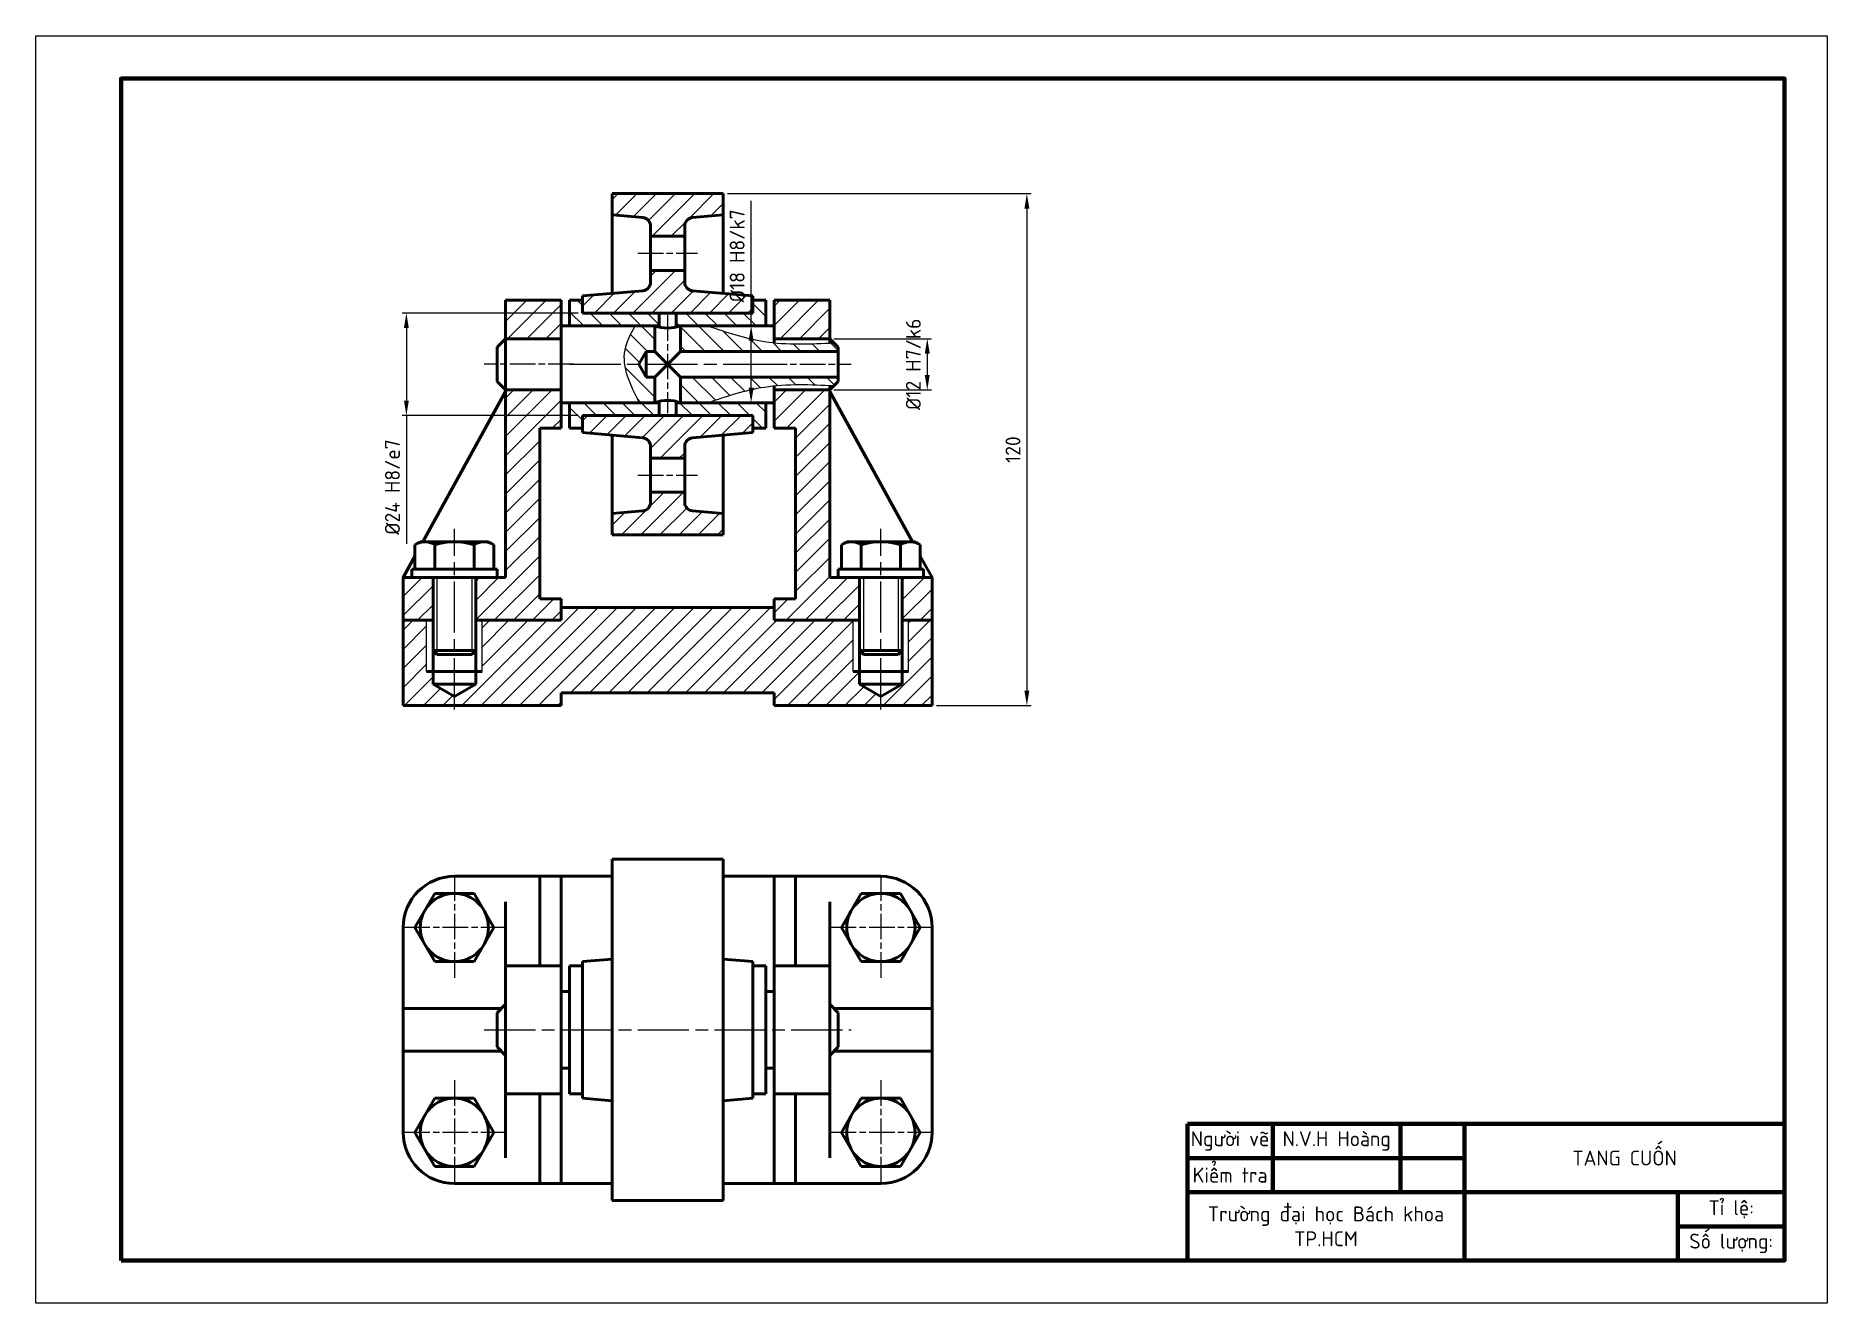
# Model space of a CAD drawing. Header units: millimetres. Extents: x 0 to 420, y 0 to 297.
import ezdxf

# ---------------------------------------------------------------- set-up
doc = ezdxf.new("R2010")
doc.units = ezdxf.units.MM
doc.linetypes.add('AM_ISO08W050', pattern=[18, 12, -1.5, 3, -1.5])
doc.linetypes.add('AM_ISO08W050x2', pattern=[9, 6, -0.75, 1.5, -0.75])
for name, color, linetype, lineweight in [('AM_0N', 7, 'Continuous', 50), ('AM_4N', 3, 'Continuous', 25), ('Duong_dam', 7, 'Continuous', 50), ('duong_kich_thuoc', 2, 'Continuous', 25), ('Duong_manh', 7, 'Continuous', 25), ('Duong_tam', 7, 'AM_ISO08W050', 25), ('Khung_ten', 7, 'Continuous', 70)]:
    doc.layers.add(name, color=color, linetype=linetype, lineweight=lineweight)
doc.layers.add('Khung_bao', color=7, linetype='Continuous', lineweight=25, plot=False)
doc.styles.get("Standard").update_dxf_attribs({"font": 'tcvn+7284-2003i.ttf', "height": 3.5})
doc.dimstyles.new('AM_ISO', dxfattribs={"dimtxt": 3.5, "dimasz": 3.5, "dimexe": 1, "dimexo": 1, "dimgap": 1.5, "dimtad": 1, "dimdsep": 46, "dimtxsty": 'Standard', "dimcen": 0, "dimclrd": 256, "dimclre": 256, "dimclrt": 2, "dimadec": 0, "dimazin": 2, "dimtp": 0.1, "dimtm": 0.1, "dimtfac": 0.71, "dimtdec": 3, "dimtmove": 0, "dimatfit": 3, "dimfxl": 1, "dimlwd": -1, "dimlwe": -1, "dimarcsym": 1})
pattern_1 = [(135, (-1336.5415, -191.831), (-2.245064, -2.245064), [])]

# ---------------------------------------------------------------- blocks, each defined once
blk = doc.blocks.new('*D3')
at = {"layer": 'Defpoints', "color": 0, "transparency": 16777216}
for p in [(161.14, 260.03), (210.14, 140.03), (232.36, 140.03)]:
    blk.add_point(p, dxfattribs=at)
at = {"layer": 'duong_kich_thuoc', "linetype": 'ByBlock', "transparency": 16777216}
for p, q in [((162.14, 260.03), (233.36, 260.03)), ((232.36, 256.53), (232.36, 143.53)), ((211.14, 140.03), (233.36, 140.03))]:
    blk.add_line(p, q, dxfattribs=at)
at = {"layer": 'duong_kich_thuoc', "transparency": 16777216}
for points in [[(231.78, 256.53), (232.94, 256.53), (232.36, 260.03)], [(231.78, 143.53), (232.94, 143.53), (232.36, 140.03)]]:
    blk.add_solid(points, dxfattribs=at)
at = {"layer": 'duong_kich_thuoc', "color": 2, "transparency": 16777216, "insert": (229.11, 200.03), "char_height": 3.5, "attachment_point": 5, "rotation": 90}
blk.add_mtext('120', dxfattribs=at)
blk = doc.blocks.new('*D4')
at = {"layer": 'Defpoints', "color": 0, "transparency": 16777216}
for p in [(186.14, 226.03), (186.14, 214.03), (209.01, 214.03)]:
    blk.add_point(p, dxfattribs=at)
at = {"layer": 'duong_kich_thuoc', "linetype": 'ByBlock', "transparency": 16777216}
for p, q in [((187.14, 226.03), (210.01, 226.03)), ((209.01, 222.53), (209.01, 217.53)), ((187.14, 214.03), (210.01, 214.03))]:
    blk.add_line(p, q, dxfattribs=at)
at = {"layer": 'duong_kich_thuoc', "transparency": 16777216}
for points in [[(208.42, 222.53), (209.59, 222.53), (209.01, 226.03)], [(208.42, 217.53), (209.59, 217.53), (209.01, 214.03)]]:
    blk.add_solid(points, dxfattribs=at)
at = {"layer": 'duong_kich_thuoc', "color": 2, "transparency": 16777216, "insert": (205.74, 220.03), "char_height": 3.5, "attachment_point": 5, "rotation": 90}
blk.add_mtext('%%C12{}{\\C2; H7/k6}', dxfattribs=at)
blk = doc.blocks.new('*D5')
at = {"layer": 'Defpoints', "color": 0, "transparency": 16777216}
for p in [(167.71, 229.03), (171.14, 229.03), (171.14, 211.03)]:
    blk.add_point(p, dxfattribs=at)
at = {"layer": 'duong_kich_thuoc', "linetype": 'ByBlock', "transparency": 16777216}
for p, q in [((167.71, 229.03), (167.71, 258.37)), ((170.14, 229.03), (166.71, 229.03)), ((167.71, 214.53), (167.71, 225.53)), ((170.14, 211.03), (166.71, 211.03))]:
    blk.add_line(p, q, dxfattribs=at)
at = {"layer": 'duong_kich_thuoc', "transparency": 16777216}
for points in [[(167.13, 225.53), (168.3, 225.53), (167.71, 229.03)], [(167.13, 214.53), (168.3, 214.53), (167.71, 211.03)]]:
    blk.add_solid(points, dxfattribs=at)
at = {"layer": 'duong_kich_thuoc', "color": 2, "transparency": 16777216, "insert": (164.44, 245.45), "char_height": 3.5, "attachment_point": 5, "rotation": 90}
blk.add_mtext('%%C18{}{\\C2; H8/k7}', dxfattribs=at)
blk = doc.blocks.new('*D6')
at = {"layer": 'Defpoints', "color": 0, "transparency": 16777216}
for p in [(128.14, 232.03), (86.88, 208.03), (128.14, 208.03)]:
    blk.add_point(p, dxfattribs=at)
at = {"layer": 'duong_kich_thuoc', "linetype": 'ByBlock', "transparency": 16777216}
for p, q in [((127.14, 232.03), (85.88, 232.03)), ((86.88, 228.53), (86.88, 211.53)), ((127.14, 208.03), (85.88, 208.03)), ((86.88, 208.03), (86.88, 177.97))]:
    blk.add_line(p, q, dxfattribs=at)
at = {"layer": 'duong_kich_thuoc', "transparency": 16777216}
for points in [[(86.3, 228.53), (87.46, 228.53), (86.88, 232.03)], [(86.3, 211.53), (87.46, 211.53), (86.88, 208.03)]]:
    blk.add_solid(points, dxfattribs=at)
at = {"layer": 'duong_kich_thuoc', "color": 2, "transparency": 16777216, "insert": (83.61, 191.25), "char_height": 3.5, "attachment_point": 5, "rotation": 90}
blk.add_mtext('%%C24{}{\\C2; H8/e7}', dxfattribs=at)

msp = doc.modelspace()

# ---------------------------------------------------------------- hatches: boundary and pattern name
at = {"layer": 'Duong_manh'}
h = msp.add_hatch(dxfattribs=at)
h.set_pattern_fill('ANSI31', color=2)
h.set_pattern_definition([(45, (-490.8267, 32.297), (-2.245064, 2.245064), [])])
h.paths.add_polyline_path([(152.136, 187.652), (152.136, 190.032), (144.136, 190.032), (144.136, 187.652, -0.3888787), (142.311, 185.66), (135.136, 185.032), (135.136, 180.032), (161.136, 180.032), (161.136, 185.032), (153.962, 185.66, -0.3888787)])
h.paths.add_polyline_path([(153.962, 202.792), (168.136, 204.032), (168.136, 208.032), (128.136, 208.032), (128.136, 204.032), (142.311, 202.792, -0.3888787), (144.136, 200.8), (144.136, 198.032), (152.136, 198.032), (152.136, 200.8, -0.3888787)])
h.paths.add_polyline_path([(168.136, 232.032), (168.136, 236.032), (153.962, 237.272, -0.3888787), (152.136, 239.264), (152.136, 242.032), (144.136, 242.032), (144.136, 239.264, -0.3888787), (142.311, 237.272), (128.136, 236.032), (128.136, 232.032)])
h.paths.add_polyline_path([(153.962, 254.404), (161.136, 255.032), (161.136, 260.032), (135.136, 260.032), (135.136, 255.032), (142.311, 254.404, -0.3888787), (144.136, 252.412), (144.136, 250.032), (152.136, 250.032), (152.136, 252.412, -0.3888787)])
h = msp.add_hatch(dxfattribs=at)
h.set_pattern_fill('ANSI31', color=1)
h.set_pattern_definition([(45, (-547.868, -28.346), (-2.245064, 2.245064), [])])
h.paths.add_polyline_path([(123.136, 226.032), (123.136, 235.032), (110.136, 235.032), (110.136, 226.032)])
h.paths.add_polyline_path([(93.136, 160.032), (93.136, 170.032), (86.136, 170.032), (86.136, 160.032)])
h.paths.add_polyline_path([(103.136, 170.032), (103.136, 160.032), (123.136, 160.032), (123.136, 165.032), (118.136, 165.032), (118.136, 205.032), (123.136, 205.032), (123.136, 214.032), (110.136, 214.032), (110.136, 170.032)])
h = msp.add_hatch(dxfattribs=at)
h.set_pattern_fill('ANSI31', color=3, angle=90)
h.set_pattern_definition(pattern_1)
h.paths.add_polyline_path([(146.136, 229.032), (146.136, 232.032), (128.136, 232.032), (128.136, 235.032), (125.136, 235.032), (125.136, 229.032)])
h.paths.add_polyline_path([(125.136, 211.032), (125.136, 205.032), (128.136, 205.032), (128.136, 208.032), (146.136, 208.032), (146.136, 211.032)])
h = msp.add_hatch(dxfattribs=at)
h.set_pattern_fill('ANSI31', color=3, angle=90)
h.set_pattern_definition(pattern_1)
h.paths.add_polyline_path([(171.136, 229.032), (171.136, 235.032), (168.136, 235.032), (168.136, 232.032), (150.136, 232.032), (150.136, 229.032)])
h.paths.add_polyline_path([(150.136, 211.032), (150.136, 208.032), (168.136, 208.032), (168.136, 205.032), (171.136, 205.032), (171.136, 211.032)])
h = msp.add_hatch(dxfattribs=at)
h.set_pattern_fill('ANSI31', color=1)
h.set_pattern_definition([(45, (-551.3057, -28.346), (-2.245064, 2.245064), [])])
h.paths.add_polyline_path([(186.136, 226.032), (186.136, 235.032), (173.136, 235.032), (173.136, 226.032)])
h.paths.add_polyline_path([(193.136, 160.032), (193.136, 170.032), (186.136, 170.032), (186.136, 214.032), (173.136, 214.032), (173.136, 205.032), (178.136, 205.032), (178.136, 165.032), (173.136, 165.032), (173.136, 160.032)])
h.paths.add_polyline_path([(203.136, 170.032), (203.136, 160.032), (210.136, 160.032), (210.136, 170.032)])
h = msp.add_hatch(dxfattribs=at)
h.set_pattern_fill('ANSI31', color=5, angle=90)
h.set_pattern_definition(pattern_1)
edge = h.paths.add_edge_path()
edge.add_spline(control_points=[(140.501, 229.032), (139.471, 227.167), (136.294, 221.415), (139.359, 215.219), (141.431, 211.032)], knot_values=[0, 0, 0, 0, 6.1431008, 18.9521426, 18.9521426, 18.9521426, 18.9521426], degree=3, periodic=0)
edge.add_line((141.431, 211.032), (145.136, 211.032))
edge.add_line((145.136, 211.032), (145.136, 217.032))
edge.add_line((145.136, 217.032), (143.136, 217.032))
edge.add_line((143.136, 217.032), (141.404, 220.032))
edge.add_line((141.404, 220.032), (143.136, 223.032))
edge.add_line((143.136, 223.032), (145.136, 223.032))
edge.add_line((145.136, 223.032), (145.136, 229.032))
edge.add_line((145.136, 229.032), (140.501, 229.032))
edge = h.paths.add_edge_path()
edge.add_line((188.136, 223.032), (188.136, 224.032))
edge.add_line((188.136, 224.032), (187.136, 225.032))
edge.add_spline(control_points=[(187.136, 225.032), (181.646, 224.781), (171.529, 224.319), (161.954, 227.553), (157.575, 229.032)], knot_values=[0, 0, 0, 0, 16.3156078, 30.0617539, 30.0617539, 30.0617539, 30.0617539], degree=3, periodic=0)
edge.add_line((157.575, 229.032), (151.136, 229.032))
edge.add_line((151.136, 229.032), (151.136, 223.032))
edge.add_line((151.136, 223.032), (188.136, 223.032))
edge = h.paths.add_edge_path()
edge.add_spline(control_points=[(157.575, 211.032), (161.954, 212.511), (171.529, 215.745), (181.646, 215.283), (187.136, 215.032)], knot_values=[0, 0, 0, 0, 13.7461461, 30.0617539, 30.0617539, 30.0617539, 30.0617539], degree=3, periodic=0)
edge.add_line((187.136, 215.032), (188.136, 216.032))
edge.add_line((188.136, 216.032), (188.136, 217.032))
edge.add_line((188.136, 217.032), (151.136, 217.032))
edge.add_line((151.136, 217.032), (151.136, 211.032))
edge.add_line((151.136, 211.032), (157.575, 211.032))
h = msp.add_hatch(dxfattribs=at)
h.set_pattern_fill('ANSI31', color=6)
h.set_pattern_definition([(45, (-1336.5415, -191.831), (-2.245064, 2.245064), [])])
h.paths.add_polyline_path([(123.136, 163.032), (123.136, 160.032), (104.636, 160.032), (104.636, 148.032), (103.136, 148.032), (103.136, 145.032), (98.136, 142.145), (93.136, 145.032), (93.136, 148.032), (91.636, 148.032), (91.636, 160.032), (86.136, 160.032), (86.136, 140.032), (123.136, 140.032), (123.136, 143.032), (173.136, 143.032), (173.136, 140.032), (210.136, 140.032), (210.136, 160.032), (204.636, 160.032), (204.636, 148.032), (203.136, 148.032), (203.136, 145.032), (198.136, 142.145), (193.136, 145.032), (193.136, 148.032), (191.636, 148.032), (191.636, 160.032), (173.136, 160.032), (173.136, 163.032)])

# ---------------------------------------------------------------- linework, layer by layer
at = {"layer": 'AM_0N'}
for p, q in [((88.896, 177.716), (90.136, 178.432)), ((88.896, 177.716), (88.896, 172.032)), ((106.136, 178.432), (90.136, 178.432)), ((93.515, 177.716), (93.515, 172.032)), ((102.757, 177.716), (102.757, 172.032)), ((107.376, 177.716), (106.136, 178.432)), ((107.376, 177.716), (107.376, 172.032)), ((188.896, 177.716), (190.136, 178.432)), ((188.896, 177.716), (188.896, 172.032)), ((206.136, 178.432), (190.136, 178.432)), ((193.515, 177.716), (193.515, 172.032)), ((202.757, 177.716), (202.757, 172.032)), ((207.376, 177.716), (206.136, 178.432)), ((207.376, 177.716), (207.376, 172.032)), ((108.136, 172.032), (88.136, 172.032)), ((88.136, 172.032), (88.136, 170.032)), ((88.136, 170.032), (108.136, 170.032)), ((88.896, 172.032), (93.136, 172.032)), ((93.136, 172.032), (103.136, 172.032)), ((103.136, 172.032), (93.136, 172.032)), ((93.136, 170.032), (93.136, 152.952)), ((103.136, 172.032), (107.376, 172.032)), ((103.136, 170.032), (103.136, 152.952)), ((108.136, 170.032), (108.136, 172.032)), ((208.136, 172.032), (188.136, 172.032)), ((188.136, 172.032), (188.136, 170.032)), ((188.136, 170.032), (208.136, 170.032)), ((188.896, 172.032), (193.136, 172.032)), ((193.136, 172.032), (203.136, 172.032)), ((203.136, 172.032), (193.136, 172.032)), ((193.136, 170.032), (193.136, 152.952)), ((203.136, 172.032), (207.376, 172.032)), ((203.136, 170.032), (203.136, 152.952)), ((208.136, 170.032), (208.136, 172.032)), ((94.056, 152.032), (93.136, 152.952)), ((93.136, 152.952), (103.136, 152.952)), ((94.056, 152.032), (102.216, 152.032)), ((103.136, 152.952), (102.216, 152.032)), ((194.056, 152.032), (193.136, 152.952)), ((193.136, 152.952), (203.136, 152.952)), ((194.056, 152.032), (202.216, 152.032)), ((203.136, 152.952), (202.216, 152.032)), ((93.517, 96.032), (88.899, 88.032)), ((102.755, 96.032), (93.517, 96.032)), ((107.374, 88.032), (102.755, 96.032)), ((193.517, 96.032), (188.899, 88.032)), ((202.755, 96.032), (193.517, 96.032)), ((207.374, 88.032), (202.755, 96.032)), ((88.899, 88.032), (93.517, 80.032)), ((102.755, 80.032), (107.374, 88.032)), ((188.899, 88.032), (193.517, 80.032)), ((202.755, 80.032), (207.374, 88.032)), ((93.517, 80.032), (102.755, 80.032)), ((193.517, 80.032), (202.755, 80.032)), ((93.517, 48.032), (88.899, 40.032)), ((102.755, 48.032), (93.517, 48.032)), ((107.374, 40.032), (102.755, 48.032)), ((193.517, 48.032), (188.899, 40.032)), ((202.755, 48.032), (193.517, 48.032)), ((207.374, 40.032), (202.755, 48.032)), ((88.899, 40.032), (93.517, 32.032)), ((102.755, 32.032), (107.374, 40.032)), ((188.899, 40.032), (193.517, 32.032)), ((202.755, 32.032), (207.374, 40.032)), ((93.517, 32.032), (102.755, 32.032)), ((193.517, 32.032), (202.755, 32.032))]:
    msp.add_line(p, q, dxfattribs=at)
for centre in [(98.136, 88.032), (198.136, 88.032), (98.136, 40.032), (198.136, 40.032)]:
    msp.add_circle(centre, 8, dxfattribs=at)
for centre, radius, start, end in [((91.206, 174.349), 4.083, 55.55313, 115.55313), ((98.136, 163.159), 15.273, 72.38753, 107.61247), ((105.067, 174.349), 4.083, 64.44687, 124.44687), ((191.206, 174.349), 4.083, 55.55313, 115.55313), ((198.136, 163.159), 15.273, 72.38753, 107.61247), ((205.067, 174.349), 4.083, 64.44687, 124.44687)]:
    msp.add_arc(centre, radius, start, end, dxfattribs=at)
at = {"layer": 'AM_4N'}
for p, q in [((94.056, 170.032), (94.056, 152.032)), ((102.216, 170.032), (102.216, 152.032)), ((194.056, 170.032), (194.056, 152.032)), ((202.216, 170.032), (202.216, 152.032))]:
    msp.add_line(p, q, dxfattribs=at)
at = {"layer": 'Duong_dam'}
for p, q in [((135.136, 260.032), (161.136, 260.032)), ((135.136, 260.032), (135.136, 236.644)), ((161.136, 260.032), (161.136, 236.644)), ((135.136, 255.032), (142.311, 254.404)), ((144.136, 252.412), (144.136, 239.264)), ((152.136, 252.412), (152.136, 239.264)), ((161.136, 255.032), (153.962, 254.404)), ((144.136, 250.032), (152.136, 250.032)), ((152.136, 242.032), (144.136, 242.032)), ((128.136, 236.032), (142.311, 237.272)), ((128.136, 232.032), (128.136, 236.032)), ((168.136, 236.032), (153.962, 237.272)), ((168.136, 236.032), (168.136, 232.032)), ((123.136, 235.032), (110.136, 235.032)), ((110.136, 235.032), (110.136, 170.032)), ((123.136, 235.032), (123.136, 205.032)), ((125.136, 235.032), (125.136, 229.032)), ((125.136, 235.032), (128.136, 235.032)), ((128.136, 232.032), (128.136, 235.032)), ((128.136, 232.032), (168.136, 232.032)), ((146.136, 232.032), (128.136, 232.032)), ((146.136, 232.032), (146.136, 229.032)), ((150.136, 232.032), (150.136, 229.032)), ((150.136, 232.032), (168.136, 232.032)), ((171.136, 235.032), (168.136, 235.032)), ((168.136, 232.032), (168.136, 235.032)), ((171.136, 235.032), (171.136, 229.032)), ((173.136, 235.032), (173.136, 225.071)), ((173.136, 235.032), (186.136, 235.032)), ((186.136, 235.032), (186.136, 224.987)), ((123.136, 211.032), (123.136, 229.032)), ((123.136, 229.032), (145.136, 229.032)), ((146.136, 229.032), (125.136, 229.032)), ((145.136, 229.032), (145.136, 223.032)), ((150.136, 229.032), (171.136, 229.032)), ((151.136, 229.032), (173.136, 229.032)), ((151.136, 229.032), (151.136, 223.032)), ((173.136, 225.071), (173.136, 229.032)), ((110.136, 226.032), (108.136, 224.032)), ((108.136, 216.032), (108.136, 224.032)), ((110.136, 226.032), (123.136, 226.032)), ((110.136, 226.032), (110.136, 214.032)), ((123.136, 226.032), (110.136, 226.032)), ((143.136, 223.032), (141.404, 220.032)), ((143.136, 223.032), (145.136, 223.032)), ((143.136, 223.032), (143.136, 217.032)), ((145.136, 223.032), (151.136, 217.032)), ((151.136, 223.032), (145.136, 217.032)), ((151.136, 223.032), (188.136, 223.032)), ((173.136, 226.032), (186.136, 226.032)), ((186.136, 226.032), (173.136, 226.032)), ((186.136, 226.032), (188.136, 224.032)), ((188.136, 216.032), (188.136, 224.032)), ((188.136, 224.032), (188.136, 216.032)), ((143.136, 217.032), (141.404, 220.032)), ((108.136, 216.032), (110.136, 214.032)), ((143.136, 217.032), (145.136, 217.032)), ((145.136, 217.032), (145.136, 211.032)), ((151.136, 217.032), (188.136, 217.032)), ((151.136, 217.032), (151.136, 211.032)), ((173.136, 214.993), (173.136, 211.032)), ((173.136, 214.993), (173.136, 205.032)), ((188.136, 216.032), (186.136, 214.032)), ((186.136, 215.077), (186.136, 170.032)), ((110.136, 213.668), (90.756, 178.432)), ((110.136, 214.032), (123.136, 214.032)), ((123.136, 214.032), (110.136, 214.032)), ((123.136, 211.032), (145.136, 211.032)), ((146.136, 211.032), (125.136, 211.032)), ((125.136, 211.032), (125.136, 205.032)), ((146.136, 211.032), (146.136, 208.032)), ((150.136, 211.032), (171.136, 211.032)), ((150.136, 211.032), (150.136, 208.032)), ((151.136, 211.032), (173.136, 211.032)), ((171.136, 211.032), (171.136, 205.032)), ((173.136, 214.032), (186.136, 214.032)), ((186.136, 214.032), (173.136, 214.032)), ((186.136, 213.668), (205.516, 178.432)), ((128.136, 204.032), (128.136, 208.032)), ((128.136, 208.032), (168.136, 208.032)), ((128.136, 208.032), (168.136, 208.032)), ((146.136, 208.032), (128.136, 208.032)), ((128.136, 208.032), (128.136, 205.032)), ((150.136, 208.032), (168.136, 208.032)), ((168.136, 208.032), (168.136, 205.032)), ((168.136, 208.032), (168.136, 204.032)), ((118.136, 165.032), (118.136, 205.032)), ((123.136, 205.032), (118.136, 205.032)), ((125.136, 205.032), (128.136, 205.032)), ((128.136, 204.032), (142.311, 202.792)), ((135.136, 203.42), (135.136, 180.032)), ((168.136, 204.032), (153.962, 202.792)), ((161.136, 203.42), (161.136, 180.032)), ((171.136, 205.032), (168.136, 205.032)), ((173.136, 205.032), (178.136, 205.032)), ((178.136, 165.032), (178.136, 205.032)), ((144.136, 187.652), (144.136, 200.8)), ((152.136, 198.032), (144.136, 198.032)), ((152.136, 187.652), (152.136, 200.8)), ((144.136, 190.032), (152.136, 190.032)), ((135.136, 185.032), (142.311, 185.66)), ((161.136, 185.032), (153.962, 185.66)), ((161.136, 180.032), (135.136, 180.032)), ((88.896, 175.05), (86.136, 170.032)), ((207.376, 175.05), (210.136, 170.032)), ((86.136, 160.032), (86.136, 170.032)), ((86.136, 170.032), (110.136, 170.032)), ((210.136, 170.032), (186.136, 170.032)), ((210.136, 160.032), (210.136, 170.032)), ((123.136, 165.032), (118.136, 165.032)), ((123.136, 160.032), (123.136, 165.032)), ((173.136, 160.032), (173.136, 165.032)), ((173.136, 165.032), (178.136, 165.032)), ((86.136, 160.032), (86.136, 140.032)), ((93.136, 160.032), (86.136, 160.032)), ((93.136, 160.032), (86.136, 160.032)), ((93.136, 145.032), (93.136, 160.032)), ((123.136, 160.032), (103.136, 160.032)), ((103.136, 145.032), (103.136, 160.032)), ((123.136, 160.032), (103.136, 160.032)), ((123.136, 160.032), (123.136, 163.032)), ((123.136, 163.032), (173.136, 163.032)), ((173.136, 160.032), (173.136, 163.032)), ((173.136, 160.032), (193.136, 160.032)), ((193.136, 160.032), (173.136, 160.032)), ((193.136, 145.032), (193.136, 160.032)), ((210.136, 160.032), (203.136, 160.032)), ((203.136, 145.032), (203.136, 160.032)), ((203.136, 160.032), (210.136, 160.032)), ((210.136, 140.032), (210.136, 160.032)), ((91.636, 148.032), (104.636, 148.032)), ((204.636, 148.032), (191.636, 148.032)), ((103.136, 145.032), (93.136, 145.032)), ((93.136, 145.032), (98.136, 142.145)), ((103.136, 145.032), (98.136, 142.145)), ((123.136, 140.032), (123.136, 143.032)), ((123.136, 143.032), (173.136, 143.032)), ((173.136, 140.032), (173.136, 143.032)), ((193.136, 145.032), (203.136, 145.032)), ((193.136, 145.032), (198.136, 142.145)), ((203.136, 145.032), (198.136, 142.145)), ((86.136, 140.032), (123.136, 140.032)), ((173.136, 140.032), (210.136, 140.032)), ((135.136, 104.032), (161.136, 104.032)), ((135.136, 24.032), (135.136, 104.032)), ((161.136, 104.032), (161.136, 24.032)), ((118.136, 100.032), (118.136, 79.032)), ((123.136, 100.032), (123.136, 28.032)), ((173.136, 100.032), (173.136, 28.032)), ((178.136, 100.032), (178.136, 79.032)), ((110.136, 79.032), (110.136, 94.032)), ((186.136, 79.032), (186.136, 94.032)), ((128.136, 80.032), (135.136, 80.644)), ((128.136, 48.032), (128.136, 80.032)), ((168.136, 80.032), (161.136, 80.644)), ((168.136, 80.032), (168.136, 48.032)), ((110.136, 79.032), (110.136, 49.032)), ((123.136, 79.032), (110.136, 79.032)), ((128.136, 79.032), (125.136, 79.032)), ((125.136, 79.032), (125.136, 49.032)), ((168.136, 79.032), (171.136, 79.032)), ((171.136, 79.032), (171.136, 49.032)), ((173.136, 79.032), (186.136, 79.032)), ((186.136, 79.032), (186.136, 49.032)), ((125.136, 73.032), (123.136, 73.032)), ((171.136, 73.032), (173.136, 73.032)), ((109.136, 69.032), (86.136, 69.032)), ((110.136, 70.032), (108.136, 68.032)), ((108.136, 68.032), (108.136, 60.032)), ((186.136, 70.032), (188.136, 68.032)), ((187.136, 69.032), (210.136, 69.032)), ((188.136, 68.032), (188.136, 60.032)), ((109.136, 59.032), (86.136, 59.032)), ((110.136, 58.032), (108.136, 60.032)), ((186.136, 58.032), (188.136, 60.032)), ((187.136, 59.032), (210.136, 59.032)), ((125.136, 55.032), (123.136, 55.032)), ((171.136, 55.032), (173.136, 55.032)), ((123.136, 49.032), (110.136, 49.032)), ((110.136, 49.032), (110.136, 34.032)), ((118.136, 49.032), (118.136, 28.032)), ((125.136, 49.032), (128.136, 49.032)), ((128.136, 48.032), (135.136, 47.42)), ((168.136, 48.032), (161.136, 47.42)), ((171.136, 49.032), (168.136, 49.032)), ((173.136, 49.032), (186.136, 49.032)), ((178.136, 49.032), (178.136, 28.032)), ((186.136, 49.032), (186.136, 34.032)), ((161.136, 24.032), (135.136, 24.032))]:
    msp.add_line(p, q, dxfattribs=at)
for points in [[(98.136, 100.032), (135.136, 100.032)], [(161.136, 100.032), (198.136, 100.032)], [(86.136, 40.032), (86.136, 88.032)], [(210.136, 88.032), (210.136, 40.032)], [(135.136, 28.032), (98.136, 28.032)], [(198.136, 28.032), (161.136, 28.032)]]:
    msp.add_lwpolyline(points, dxfattribs=at)
for centre, radius, start, end in [((142.136, 252.412), 2, 0, 85), ((154.136, 252.412), 2, 95, 180), ((142.136, 239.264), 2, 275, 0), ((154.136, 239.264), 2, 180, 265), ((148.136, 237.274), 8.771, 250, 290), ((148.136, 202.79), 8.771, 70, 110), ((142.136, 200.8), 2, 0, 85), ((154.136, 200.8), 2, 95, 180), ((142.136, 187.652), 2, 275, 0), ((154.136, 187.652), 2, 180, 265), ((98.136, 88.032), 12, 90, 180), ((198.136, 88.032), 12, 0, 90), ((98.136, 40.032), 12, 180, 270), ((198.136, 40.032), 12, 270, 0)]:
    msp.add_arc(centre, radius, start, end, dxfattribs=at)
at = {"layer": 'Duong_manh'}
for p, q in [((91.636, 148.032), (91.636, 160.032)), ((104.636, 148.032), (104.636, 160.032)), ((191.636, 148.032), (191.636, 160.032)), ((204.636, 148.032), (204.636, 160.032))]:
    msp.add_line(p, q, dxfattribs=at)
for points in [[(140.501, 229.032), (138.067, 223.391), (141.431, 211.032)], [(157.575, 229.032), (170.824, 225.368), (187.136, 225.032)], [(157.575, 211.032), (170.824, 214.696), (187.136, 215.032)]]:
    msp.add_spline(points, degree=3, dxfattribs=at)
at = {"layer": 'Duong_tam', "linetype": 'AM_ISO08W050x2'}
for p, q in [((141.136, 246.032), (155.136, 246.032)), ((148.136, 231.503), (148.136, 208.561)), ((126.136, 220.032), (105.136, 220.032)), ((170.136, 220.032), (191.136, 220.032)), ((141.136, 194.032), (155.136, 194.032)), ((98.136, 100.27), (98.136, 75.794)), ((198.136, 100.27), (198.136, 75.794)), ((110.374, 88.032), (85.899, 88.032)), ((210.374, 88.032), (185.899, 88.032)), ((98.136, 52.27), (98.136, 27.794)), ((198.136, 52.27), (198.136, 27.794)), ((110.374, 40.032), (85.899, 40.032)), ((210.374, 40.032), (185.899, 40.032))]:
    msp.add_line(p, q, dxfattribs=at)
at = {"layer": 'Duong_tam'}
for p, q in [((125.136, 220.032), (171.136, 220.032)), ((98.136, 139.145), (98.136, 181.432)), ((198.136, 139.145), (198.136, 181.432)), ((105.136, 64.032), (191.136, 64.032))]:
    msp.add_line(p, q, dxfattribs=at)
at = {"layer": 'Khung_bao'}
msp.add_lwpolyline([(0, 0), (0, 297), (420, 297), (420, 0), (0, 0)], close=True, dxfattribs=at)
at = {"layer": 'Khung_ten'}
for p, q in [((410, 42), (270, 42)), ((270, 42), (270, 10)), ((290, 42), (290, 26)), ((320, 42), (320, 26)), ((335, 42), (335, 10)), ((335, 34), (270, 34)), ((270, 26), (410, 26)), ((385, 26), (385, 10)), ((385, 18), (410, 18))]:
    msp.add_line(p, q, dxfattribs=at)
msp.add_lwpolyline([(20, 10), (20, 287), (410, 287), (410, 10)], close=True, dxfattribs=at)

# ---------------------------------------------------------------- texts
at = {"layer": 'Khung_ten', "char_height": 3.5, "attachment_point": 5}
for s, width, insert in [('Người vẽ', 20, (280, 38)), ('N.V.H Hoàng', 30, (305, 38)), ('TANG CUỐN', 75, (372.5, 34)), ('Kiểm tra', 20, (280, 30)), ('Trường đại học Bách khoa TP.HCM', 65, (302.5, 18)), ('Tỉ lệ:', 25, (397.5, 22)), ('Số lượng:', 25, (397.5, 14))]:
    msp.add_mtext_dynamic_manual_height_columns(s, width=width, gutter_width=17.5, heights=[0], dxfattribs=dict(at, insert=insert))

# ---------------------------------------------------------------- dimensions: what is measured, and where the dimension line sits
at = {"layer": 'duong_kich_thuoc'}
dim = msp.add_linear_dim(base=(167.715, 229.032), p1=(171.136, 211.032), p2=(171.136, 229.032), angle=90, text='%%C<>{}{\\C2; H8/k7}', dimstyle='AM_ISO', override={"dimpost": '', "dimtp": 0.1, "dimtm": 0.1, "dimtdec": 3, "dimtzin": 8}, dxfattribs=at)
dim.commit()
dim.dimension.update_dxf_attribs({"geometry": '*D5', "text_midpoint": (164.442, 245.451)})
dim = msp.add_linear_dim(base=(232.362, 140.032), p1=(161.136, 260.032), p2=(210.136, 140.032), angle=90, dimstyle='AM_ISO', dxfattribs=at)
dim.commit()
dim.dimension.update_dxf_attribs({"geometry": '*D3', "text_midpoint": (229.112, 200.032)})
for base, p1, p2, angle, text, picture, middle, dimtype in [((86.879, 208.032), (128.136, 232.032), (128.136, 208.032), 90, '%%C<>{}{\\C2; H8/e7}', '*D6', (86.879, 191.251), 160), ((209.008, 214.032), (186.136, 226.032), (186.136, 214.032), 270, '%%C<>{}{\\C2; H7/k6}', '*D4', (209.008, 220.032), 161)]:
    dim = msp.add_linear_dim(base=base, p1=p1, p2=p2, angle=angle, text=text, dimstyle='AM_ISO', dxfattribs=at)
    dim.commit()
    dim.dimension.update_dxf_attribs({"geometry": picture, "text_midpoint": middle, "dimtype": dimtype})

doc.saveas('drawing.dxf')
